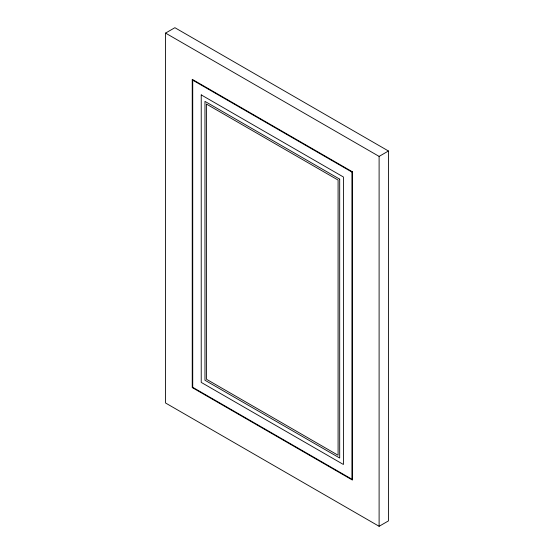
<?xml version="1.0" encoding="UTF-8"?>
<svg xmlns="http://www.w3.org/2000/svg" width="554" height="554" viewBox="0 0 554 554"><rect width="100%" height="100%" fill="white"/><g stroke="black" fill="none" stroke-linecap="round" stroke-linejoin="round"><path stroke-width="0.83" d="M165.549 33.095L174.891 27.7L388.451 151L388.451 520.905L379.109 526.3L165.549 403L165.549 33.095L379.109 156.394L388.451 151M379.109 156.394L379.109 526.3M201.234 94.9L201.227 382.399L343.425 464.494L343.425 176.996L201.234 94.9M206.566 104.145L206.566 379.317L338.085 455.25L338.085 180.078L206.566 104.145M352.413 171.809L192.245 79.333L192.245 387.585L352.413 480.062L352.413 171.809M351.935 172.086L192.723 80.164L192.723 387.308L351.935 479.231L351.935 172.086M339.692 179.157L204.966 101.375L204.966 380.238L339.692 458.019L339.692 179.157"/></g></svg>
